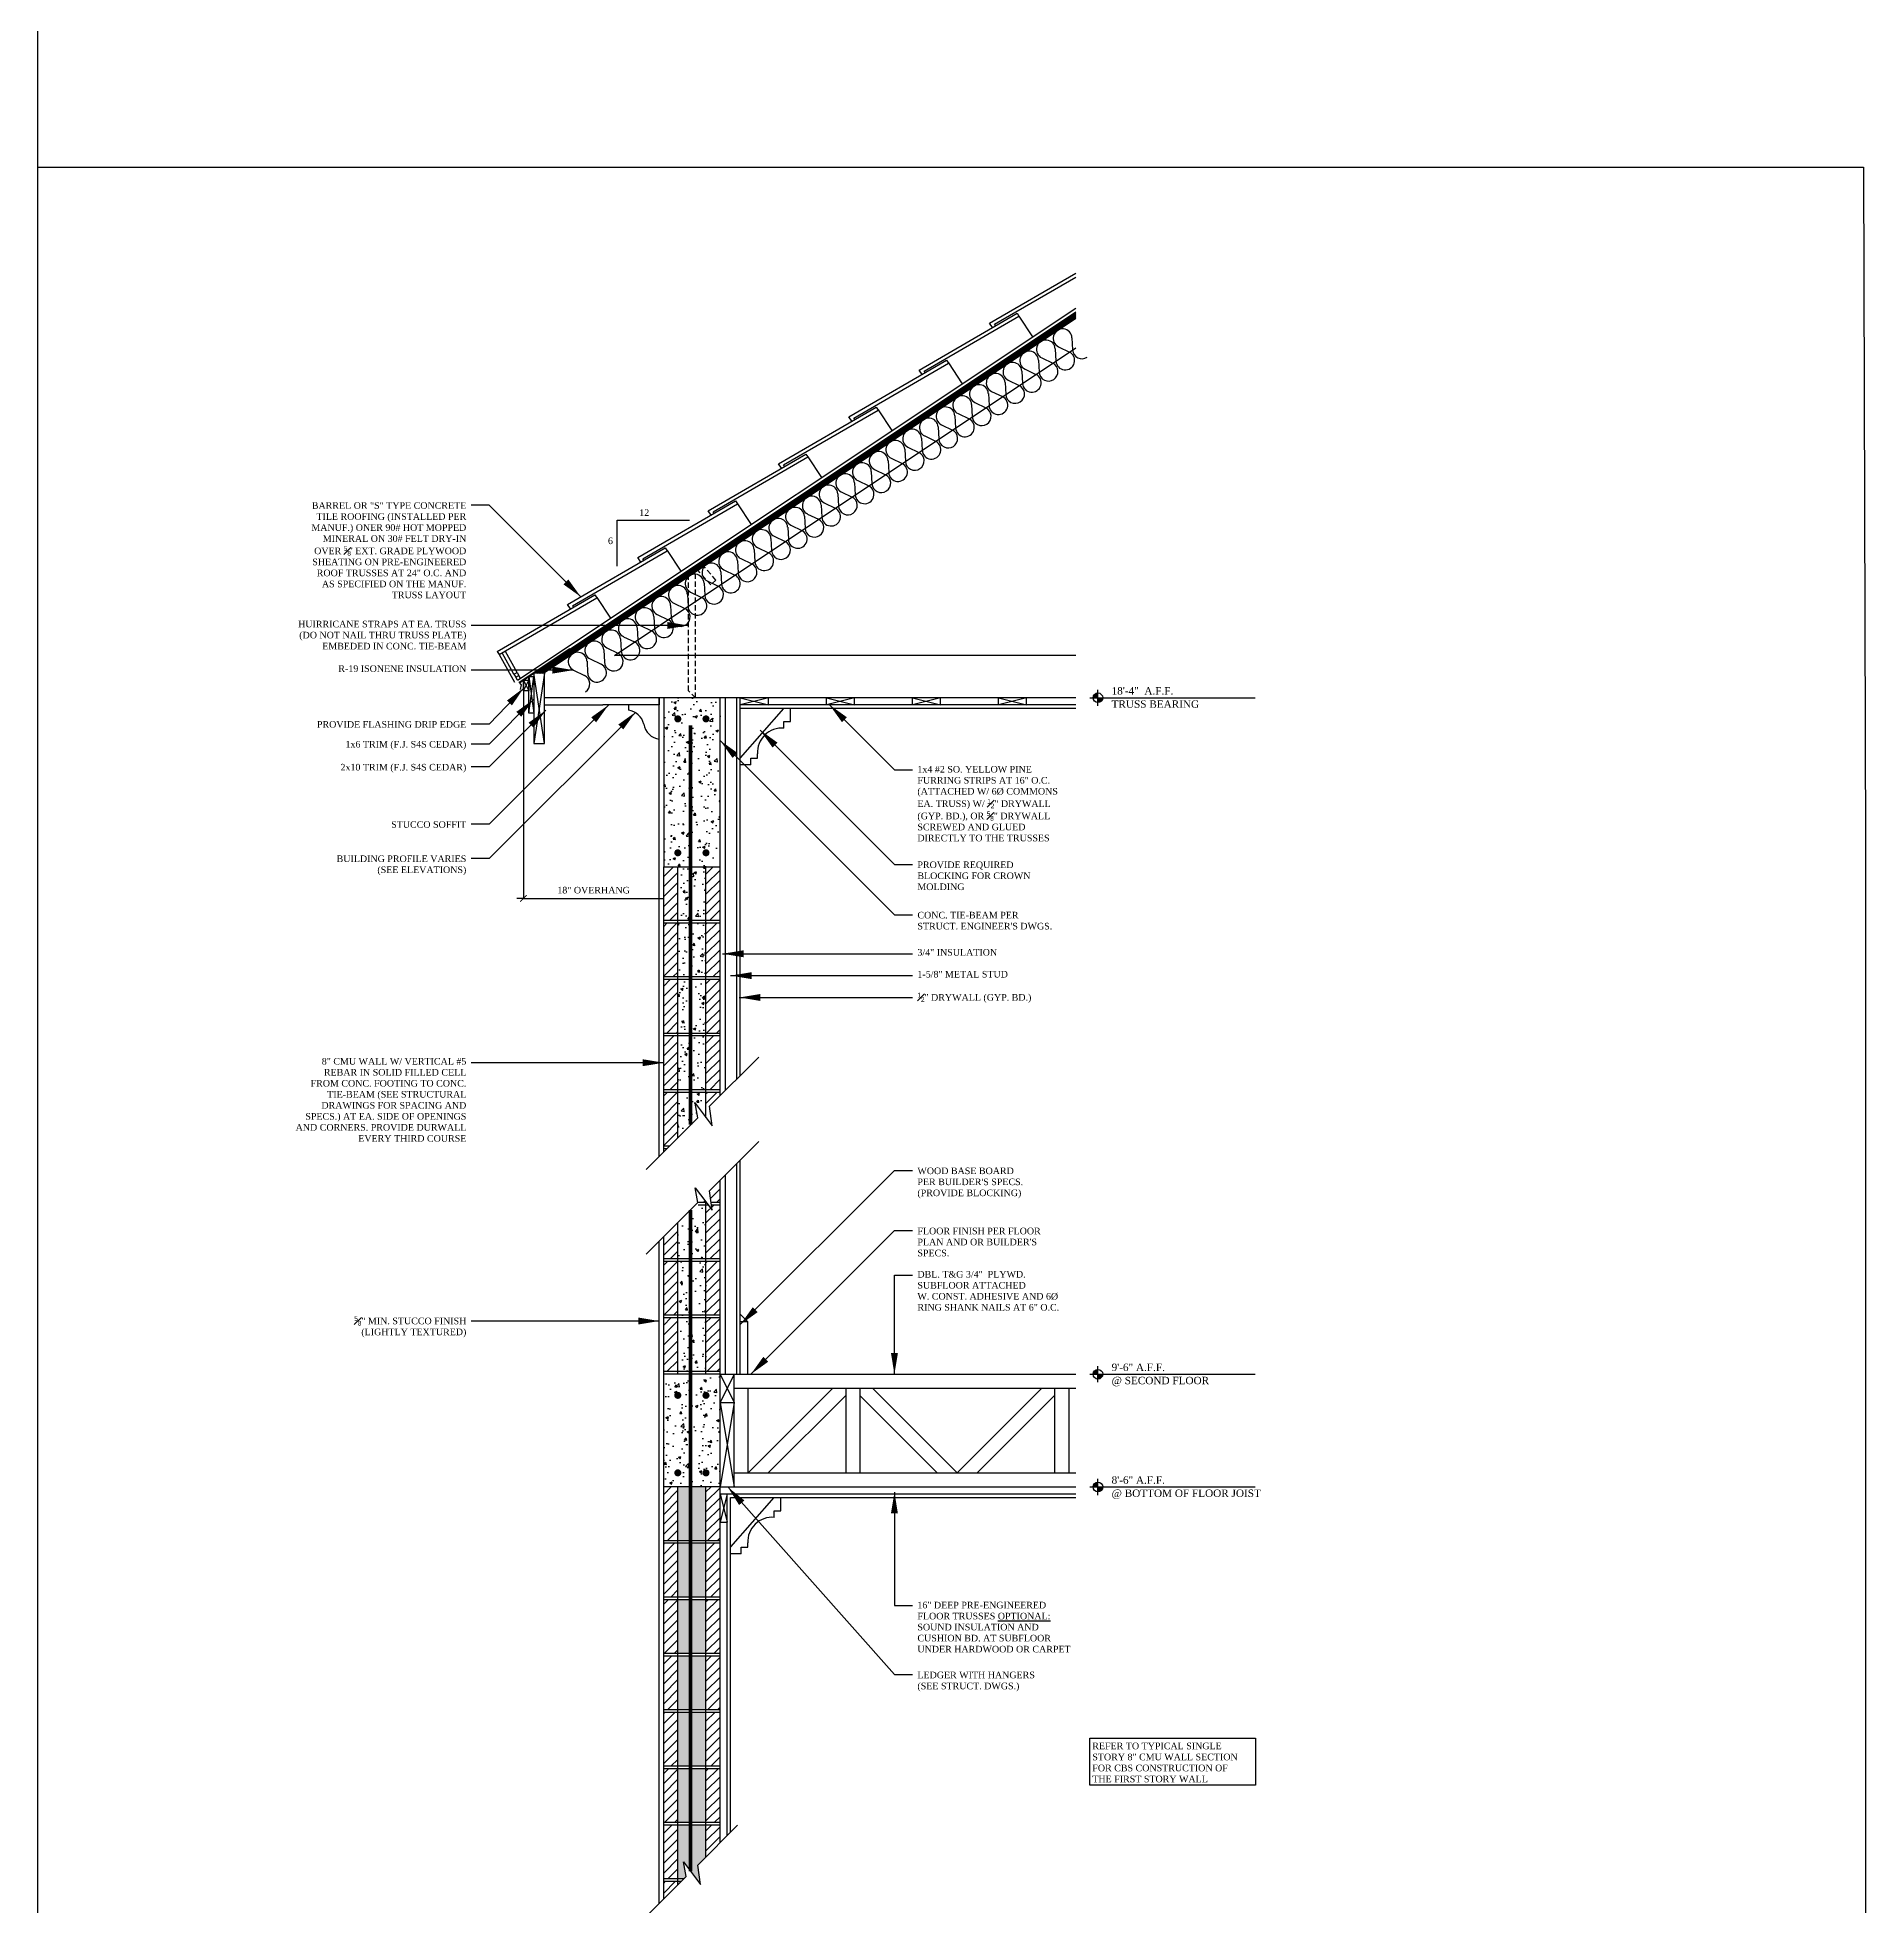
# Model space of a CAD drawing. Header units: inches. Extents: x -1842 to 12195, y -2228 to 2193.
# Drawn here: x 8305.7 to 8565.2, y 462.6 to 727.9 of the extents above; entities that cross this region are included whole.
import ezdxf

# ---------------------------------------------------------------- set-up
doc = ezdxf.new("R2010")
doc.units = ezdxf.units.IN
doc.header["$LTSCALE"] = 6
doc.header["$MEASUREMENT"] = 0
doc.linetypes.add('HIDDEN2', pattern=[0.1875, 0.125, -0.0625])
for name, color, linetype in [('1', 1, 'Continuous'), ('2', 2, 'Continuous'), ('3', 3, 'Continuous'), ('4', 4, 'Continuous'), ('5', 5, 'Continuous'), ('6', 6, 'Continuous'), ('7', 7, 'Continuous'), ('8', 8, 'Continuous'), ('DIMS', 3, 'Continuous'), ('NOTE', 7, 'Continuous'), ('Title Block', 7, 'Continuous')]:
    doc.layers.add(name, color=color, linetype=linetype)
doc.styles.add('ARCHQUIK', font='BOOKOS.TTF')
doc.styles.add('TITLE-1', font='BOOKOS.TTF', dxfattribs={"height": 5})
doc.styles.add('XFINE', font='BOOKOS.TTF')
doc.dimstyles.new('48', dxfattribs={"dimscale": 48, "dimtxt": 0.078125, "dimasz": 0.0625, "dimexe": 0.03125, "dimexo": 0.03125, "dimgap": 0.015625, "dimtad": 1, "dimdec": 4, "dimrnd": 0.25, "dimzin": 0, "dimdsep": 46, "dimlunit": 4, "dimtxsty": 'ARCHQUIK', "dimblk": 'ARCHTICK', "dimcen": 0.125, "dimclrt": 1, "dimadec": 0, "dimazin": 0, "dimtfac": 0.75, "dimtdec": 4, "dimtix": 1, "dimtmove": 2, "dimatfit": 3, "dimfxl": 1, "dimfrac": 2, "dimtolj": 1, "dimtzin": 0, "dimarcsym": 0})
pattern_1 = [(50, (-39204.1415, 2210.5682), (3.58630091, -0.31376067), [0.375, -4.125]), (355, (-39204.1415, 2210.568), (-0.69375667, 3.76096067), [0.3, -3.3]), (100.4514, (-39203.8426, 2210.542), (2.8925469, 3.4471977), [0.31870095, -3.50571056]), (46.1842, (-39204.1415, 2211.568), (5.33620524, -0.82759507), [0.5625, -6.1875]), (96.6356, (-39203.697, 2211.499), (4.6733135, 4.87058935), [0.47805144, -5.258565]), (351.1842, (-39204.1415, 2211.568), (4.6733097, 4.870593), [0.45, -4.95]), (21, (-39203.6415, 2211.3182), (2.98453526, -2.01309445), [0.375, -4.125]), (326, (-39203.6415, 2211.318), (1.21657666, 3.62575023), [0.3, -3.3]), (71.4514, (-39203.3928, 2211.1504), (4.20111314, 1.61265248), [0.31870095, -3.50571056]), (37.5, (-39204.1415, 2210.5682), (0.060799277, 1.66446927), [0, -3.26, 0, -3.35, 0, -3.3125]), (7.5, (-39204.1415, 2210.5682), (1.31534769, 1.97205856), [0, -1.91, 0, -3.185, 0, -1.2625]), (327.5, (-39205.2565, 2210.5682), (2.66911218, -0.11277436), [0, -1.25, 0, -3.9, 0, -5.175]), (317.5, (-39205.7565, 2210.5682), (2.91593085, 0.50052491), [0, -1.625, 0, -2.59, 0, -3.675])]
pattern_2 = [(45, (-39204.1415, 2210.5682), (-0.707106781, 0.707106781), [])]

# ---------------------------------------------------------------- blocks, each defined once
blk = doc.blocks.new('ELEV')
at = {"layer": 'DIMS'}
for points in [[(-5, 0), (-5, 3, 0.414214), (-8, 0)], [(-5, -3, 0.414214), (-2, 0), (-5, 0)]]:
    blk.add_hatch(color=256, dxfattribs=at).paths.add_polyline_path(points)
for p, q in [((-10, 0), (0, 0)), ((-5, -5), (-5, 5))]:
    blk.add_line(p, q, dxfattribs=at)
at = {"layer": 'NOTE'}
blk.add_circle((-5, 0), 3, dxfattribs=at)
at = {"layer": 'DIMS', "style": 'XFINE'}
for tag, p in [('FLRNOTE', (3.5, 10.2)), ('FLRELEV', (3.5, 2)), ('NGVDELEV', (3.5, -6.2)), ('NGVDNOTE', (3.5, -14.4))]:
    blk.add_attdef(tag, p, '', height=4.59, dxfattribs=at)
blk = doc.blocks.new('_ARCHTICK')
at = {"color": 0, "linetype": 'ByBlock', "const_width": 0.15}
blk.add_lwpolyline([(-0.5, -0.5), (0.5, 0.5)], dxfattribs=at)
blk = doc.blocks.new('INSULAT')
for p, q in [((0.631, 0.952), (0.369, 0.798)), ((0.631, 0.548), (0.369, 0.702)), ((0.631, 0.452), (0.369, 0.298)), ((0.631, 0.048), (0.369, 0.202))]:
    blk.add_line(p, q)
for centre, start, end in [((0.25, 1), 180, 300.4197), ((0.75, 0.75), 239.5803, 120.4203), ((0.25, 0.5), 59.5803, 300.4203), ((0.75, 0.25), 239.5797, 120.4197), ((0.25, 0), 59.5803, 180)]:
    blk.add_arc(centre, 0.234, start, end)

msp = doc.modelspace()

# ---------------------------------------------------------------- hatches: boundary and pattern name
at = {"layer": '5'}
h = msp.add_hatch(dxfattribs=at)
h.set_pattern_fill('U', color=256, angle=45, style=0, pattern_type=0)
h.set_pattern_definition(pattern_2)
h.paths.add_polyline_path([(8400.5746956, 538.5481602), (8402.5746956, 538.5481602), (8402.5746956, 546.1731602), (8400.5746956, 546.1731602)])
h.paths.add_polyline_path([(8400.5746956, 546.5481602), (8402.5746956, 546.5481602), (8402.5746956, 554.1731602), (8400.5746956, 554.1731602)])
h.paths.add_polyline_path([(8402.5746956, 562.1731602), (8400.5746956, 562.1731602), (8400.5746956, 554.5481602), (8402.5746956, 554.5481602)])
h.paths.add_polyline_path([(8402.5746956, 577.6828735), (8402.5746956, 578.1731602), (8400.5746956, 578.1731602), (8400.5746956, 575.6828735)])
h.paths.add_polyline_path([(8402.5746956, 586.1731602), (8400.5746956, 586.1731602), (8400.5746956, 578.5481602), (8402.5746956, 578.5481602)])
h.paths.add_polyline_path([(8400.5746956, 586.5481602), (8402.5746956, 586.5481602), (8402.5746956, 594.1731602), (8400.5746956, 594.1731602)])
h.paths.add_polyline_path([(8400.5746956, 594.5481602), (8402.5746956, 594.5481602), (8402.5746956, 602.1731602), (8400.5746956, 602.1731602)])
h.paths.add_polyline_path([(8400.5746956, 602.5481602), (8402.5746956, 602.5481602), (8402.5746956, 610.1731602), (8400.5746956, 610.1731602)])
h.paths.add_polyline_path([(8396.5746956, 610.1731602), (8394.5746956, 610.1731602), (8394.5746956, 602.5481602), (8396.5746956, 602.5481602)])
h.paths.add_polyline_path([(8396.5746956, 602.1731602), (8394.5746956, 602.1731602), (8394.5746956, 594.5481602), (8396.5746956, 594.5481602)])
h.paths.add_polyline_path([(8394.5746956, 586.5481602), (8396.5746956, 586.5481602), (8396.5746956, 594.1731602), (8394.5746956, 594.1731602)])
h.paths.add_polyline_path([(8396.5746956, 586.1731602), (8394.5746956, 586.1731602), (8394.5746956, 578.5481602), (8396.5746956, 578.5481602)])
h.paths.add_polyline_path([(8394.5746956, 570.5481602), (8395.4399822, 570.5481602), (8396.5746956, 571.6828735), (8396.5746956, 578.1731602), (8394.5746956, 578.1731602)])
h.paths.add_polyline_path([(8395.0649822, 570.1731602), (8394.5746956, 570.1731602), (8394.5746956, 569.6828735)])
h.paths.add_polyline_path([(8394.5746956, 554.5481602), (8396.5746956, 554.5481602), (8396.5746956, 559.6828735), (8394.5746956, 557.6828735)])
h.paths.add_polyline_path([(8394.5746956, 546.5481602), (8396.5746956, 546.5481602), (8396.5746956, 554.1731602), (8394.5746956, 554.1731602)])
h.paths.add_polyline_path([(8396.5746956, 546.1731602), (8394.5746956, 546.1731602), (8394.5746956, 538.5481602), (8396.5746956, 538.5481602)])
h.paths.add_polyline_path([(8401.0845741, 564.192752), (8401.3034071, 562.5481602), (8402.5746956, 562.5481602), (8402.5746956, 565.6828735)])
h.paths.add_polyline_path([(8400.6135115, 562.5481602), (8400.5746956, 562.599553), (8400.5746956, 562.5481602)])
h = msp.add_hatch(dxfattribs=at)
h.set_pattern_fill('U', color=256, angle=45, style=0, pattern_type=0)
h.set_pattern_definition(pattern_2)
h.paths.add_polyline_path([(8400.5746956, 414.5481602), (8402.5746956, 414.5481602), (8402.5746956, 422.1731602), (8400.5746956, 422.1731602)])
h.paths.add_polyline_path([(8400.5746956, 422.5481602), (8402.5746956, 422.5481602), (8402.5746956, 430.1731602), (8400.5746956, 430.1731602)])
h.paths.add_polyline_path([(8400.5746956, 430.5481602), (8402.5746956, 430.5481602), (8402.5746956, 438.1731602), (8400.5746956, 438.1731602)])
h.paths.add_polyline_path([(8400.5746956, 438.5481602), (8402.5746956, 438.5481602), (8402.5746956, 446.1731602), (8400.5746956, 446.1731602)])
h.paths.add_polyline_path([(8400.5746956, 446.5481602), (8402.5746956, 446.5481602), (8402.5746956, 454.1731602), (8400.5746956, 454.1731602)])
h.paths.add_polyline_path([(8402.5746956, 459.6784704), (8400.5746956, 457.6784704), (8400.5746956, 454.5481602), (8402.5746956, 454.5481602)])
h.paths.add_polyline_path([(8400.5746956, 469.6784704), (8402.5746956, 471.6784704), (8402.5746956, 474.1731602), (8400.5746956, 474.1731602)])
h.paths.add_polyline_path([(8400.5746956, 474.5481602), (8402.5746956, 474.5481602), (8402.5746956, 482.1731602), (8400.5746956, 482.1731602)])
h.paths.add_polyline_path([(8400.5746956, 482.5481602), (8402.5746956, 482.5481602), (8402.5746956, 490.1731602), (8400.5746956, 490.1731602)])
h.paths.add_polyline_path([(8400.5746956, 490.5481602), (8402.5746956, 490.5481602), (8402.5746956, 498.1731602), (8400.5746956, 498.1731602)])
h.paths.add_polyline_path([(8402.5746956, 506.1731602), (8400.5746956, 506.1731602), (8400.5746956, 498.5481602), (8402.5746956, 498.5481602)])
h.paths.add_polyline_path([(8400.5746956, 506.5481602), (8402.5746956, 506.5481602), (8402.5746956, 514.1731602), (8400.5746956, 514.1731602)])
h.paths.add_polyline_path([(8400.5746956, 514.5481602), (8402.5746956, 514.5481602), (8402.5746956, 522.1731602), (8400.5746956, 522.1731602)])
h.paths.add_polyline_path([(8394.5746956, 514.5481602), (8396.5746956, 514.5481602), (8396.5746956, 522.1731602), (8394.5746956, 522.1731602)])
h.paths.add_polyline_path([(8394.5746956, 506.5481602), (8396.5746956, 506.5481602), (8396.5746956, 514.1731602), (8394.5746956, 514.1731602)])
h.paths.add_polyline_path([(8396.5746956, 506.1731602), (8394.5746956, 506.1731602), (8394.5746956, 498.5481602), (8396.5746956, 498.5481602)])
h.paths.add_polyline_path([(8394.5746956, 490.5481602), (8396.5746956, 490.5481602), (8396.5746956, 498.1731602), (8394.5746956, 498.1731602)])
h.paths.add_polyline_path([(8396.5746956, 490.1731602), (8394.5746956, 490.1731602), (8394.5746956, 482.5481602), (8396.5746956, 482.5481602)])
h.paths.add_polyline_path([(8394.5746956, 474.5481602), (8396.5746956, 474.5481602), (8396.5746956, 482.1731602), (8394.5746956, 482.1731602)])
h.paths.add_polyline_path([(8394.5746956, 466.5481602), (8396.5746956, 466.5481602), (8396.5746956, 474.1731602), (8394.5746956, 474.1731602)])
h.paths.add_polyline_path([(8394.5746956, 466.1731602), (8394.5746956, 463.6784704), (8396.5746956, 465.6784704), (8396.5746956, 466.1731602)])
h.paths.add_polyline_path([(8396.5746956, 453.6784704), (8394.5746956, 451.6784704), (8394.5746956, 446.5481602), (8396.5746956, 446.5481602)])
h.paths.add_polyline_path([(8394.5746956, 438.5481602), (8396.5746956, 438.5481602), (8396.5746956, 446.1731602), (8394.5746956, 446.1731602)])
h.paths.add_polyline_path([(8396.5746956, 438.1731602), (8394.5746956, 438.1731602), (8394.5746956, 430.5481602), (8396.5746956, 430.5481602)])
h.paths.add_polyline_path([(8394.5746956, 422.5481602), (8396.5746956, 422.5481602), (8396.5746956, 430.1731602), (8394.5746956, 430.1731602)])
h.paths.add_polyline_path([(8396.5746956, 422.1731602), (8394.5746956, 422.1731602), (8394.5746956, 414.5481602), (8396.5746956, 414.5481602)])
at = {"layer": '8'}
h = msp.add_hatch(dxfattribs=at)
h.set_pattern_fill('AR-CONC', color=256, scale=0.5, style=0)
h.set_pattern_definition(pattern_1)
h.paths.add_polyline_path([(8402.5746956, 634.1731602), (8394.5746956, 634.1731602), (8394.5746956, 610.1731602), (8402.5746956, 610.1731602)])
h.paths.add_polyline_path([(8400.8246956, 612.1731602, 1), (8400.3246956, 612.1731602, 1)], flags=16)
h = msp.add_hatch(dxfattribs=at)
h.set_pattern_fill('AR-CONC', color=256, scale=0.5, style=0)
h.set_pattern_definition(pattern_1)
h.paths.add_polyline_path([(8400.5746956, 610.1731602), (8398.3859662, 610.1731602), (8398.3859662, 602.5481602), (8400.5746956, 602.5481602)])
h.paths.add_polyline_path([(8398.3859662, 594.5481602), (8400.5746956, 594.5481602), (8400.5746956, 602.1731602), (8398.3859662, 602.1731602)])
h.paths.add_polyline_path([(8398.3859662, 586.5481602), (8400.5746956, 586.5481602), (8400.5746956, 594.1731602), (8398.3859662, 594.1731602)])
h.paths.add_polyline_path([(8398.3859662, 578.5481602), (8400.5746956, 578.5481602), (8400.5746956, 586.1731602), (8398.3859662, 586.1731602)])
h.paths.add_polyline_path([(8400.5746956, 562.5481602), (8400.5746956, 563.6828735), (8399.4399822, 562.5481602)])
h.paths.add_polyline_path([(8400.5746956, 562.1731602), (8399.4537877, 562.1731602), (8399.7744963, 559.7629451), (8398.3859662, 561.6013765), (8398.3859662, 554.5481602), (8400.5746956, 554.5481602)])
h.paths.add_polyline_path([(8400.5746956, 554.1731602), (8398.3859662, 554.1731602), (8398.3859662, 546.5481602), (8400.5746956, 546.5481602)])
h.paths.add_polyline_path([(8400.5746956, 546.1731602), (8398.3859662, 546.1731602), (8398.3859662, 538.5481602), (8400.5746956, 538.5481602)])
h.paths.add_polyline_path([(8396.5746956, 538.5481602), (8398.3859662, 538.5481602), (8398.3859662, 546.1731602), (8396.5746956, 546.1731602)])
h.paths.add_polyline_path([(8396.5746956, 546.5481602), (8398.3859662, 546.5481602), (8398.3859662, 554.1731602), (8396.5746956, 554.1731602)])
h.paths.add_polyline_path([(8396.5746956, 571.6828735), (8397.7555923, 572.8637702), (8397.3660887, 574.9517072), (8398.3859662, 573.6013765), (8398.3859662, 578.1731602), (8396.5746956, 578.1731602)])
h.paths.add_polyline_path([(8396.5746956, 578.5481602), (8398.3859662, 578.5481602), (8398.3859662, 586.1731602), (8396.5746956, 586.1731602)])
h.paths.add_polyline_path([(8396.5746956, 586.5481602), (8398.3859662, 586.5481602), (8398.3859662, 594.1731602), (8396.5746956, 594.1731602)])
h.paths.add_polyline_path([(8398.3859662, 602.1731602), (8396.5746956, 602.1731602), (8396.5746956, 594.5481602), (8398.3859662, 594.5481602)])
h.paths.add_polyline_path([(8396.5746956, 602.5481602), (8398.3859662, 602.5481602), (8398.3859662, 610.1731602), (8396.5746956, 610.1731602)])
h.paths.add_polyline_path([(8398.3859662, 561.4941441), (8396.5746956, 559.6828735), (8396.5746956, 554.5481602), (8398.3859662, 554.5481602)])
h.paths.add_polyline_path([(8399.4320384, 574.5402163), (8399.0425348, 576.6281532), (8400.1085533, 575.2167312), (8400.5746956, 575.6828735), (8400.5746956, 578.1731602), (8398.3859662, 578.1731602), (8398.3859662, 573.6013765), (8398.4321072, 573.5402851)])
h = msp.add_hatch(dxfattribs=at)
h.set_pattern_fill('AR-CONC', color=256, scale=0.5, style=0)
h.set_pattern_definition(pattern_1)
h.paths.add_polyline_path([(8402.5746956, 538.1731602), (8398.3859662, 538.1731602), (8398.3859662, 522.1731602), (8402.5746956, 522.1731602)])
h.paths.add_polyline_path([(8400.3246956, 535.1731602, -1), (8400.8246956, 535.1731602, -1)], flags=16)
h.paths.add_polyline_path([(8400.8246956, 524.1731602, 1), (8400.3246956, 524.1731602, 1)], flags=16)
h.paths.add_polyline_path([(8398.3859662, 538.1731602), (8394.5746956, 538.1731602), (8394.5746956, 522.1731602), (8398.3859662, 522.1731602)])
h.paths.add_polyline_path([(8396.8246956, 524.1731602, -1), (8396.3246956, 524.1731602, -1)], flags=16)
h = msp.add_hatch(dxfattribs=at)
h.set_pattern_fill('AR-CONC', color=256, scale=0.5, style=0)
h.set_pattern_definition(pattern_1)
h.paths.add_polyline_path([(8400.5746956, 522.1731602), (8398.3859662, 522.1731602), (8398.3859662, 514.5481602), (8400.5746956, 514.5481602)])
h.paths.add_polyline_path([(8400.5746956, 514.1731602), (8398.3859662, 514.1731602), (8398.3859662, 506.5481602), (8400.5746956, 506.5481602)])
h.paths.add_polyline_path([(8400.5746956, 506.1731602), (8398.3859662, 506.1731602), (8398.3859662, 498.5481602), (8400.5746956, 498.5481602)])
h.paths.add_polyline_path([(8400.5746956, 498.1731602), (8398.3859662, 498.1731602), (8398.3859662, 490.5481602), (8400.5746956, 490.5481602)])
h.paths.add_polyline_path([(8400.5746956, 490.1731602), (8398.3859662, 490.1731602), (8398.3859662, 482.5481602), (8400.5746956, 482.5481602)])
h.paths.add_polyline_path([(8400.5746956, 482.1731602), (8398.3859662, 482.1731602), (8398.3859662, 474.5481602), (8400.5746956, 474.5481602)])
h.paths.add_polyline_path([(8400.5746956, 474.1731602), (8398.3859662, 474.1731602), (8398.3859662, 467.6072063), (8399.7788994, 465.7629451), (8399.4125311, 468.5163059), (8400.5746956, 469.6784704)])
h.paths.add_polyline_path([(8400.5746956, 457.6784704), (8399.4125311, 456.5163059), (8399.6744169, 454.5481602), (8400.5746956, 454.5481602)])
h.paths.add_polyline_path([(8400.5746956, 454.1731602), (8399.7243152, 454.1731602), (8399.7788994, 453.7629451), (8399.4690722, 454.1731602), (8398.3859662, 454.1731602), (8398.3859662, 446.5481602), (8400.5746956, 446.5481602)])
h.paths.add_polyline_path([(8400.5746956, 446.1731602), (8398.3859662, 446.1731602), (8398.3859662, 438.5481602), (8400.5746956, 438.5481602)])
h.paths.add_polyline_path([(8400.5746956, 438.1731602), (8398.3859662, 438.1731602), (8398.3859662, 430.5481602), (8400.5746956, 430.5481602)])
h.paths.add_polyline_path([(8400.5746956, 430.1731602), (8398.3859662, 430.1731602), (8398.3859662, 422.5481602), (8400.5746956, 422.5481602)])
h.paths.add_polyline_path([(8400.5746956, 422.1731602), (8398.3859662, 422.1731602), (8398.3859662, 414.5481602), (8400.5746956, 414.5481602)])
h.paths.add_polyline_path([(8398.3859662, 422.1731602), (8396.5746956, 422.1731602), (8396.5746956, 414.5481602), (8398.3859662, 414.5481602)])
h.paths.add_polyline_path([(8398.3859662, 430.1731602), (8396.5746956, 430.1731602), (8396.5746956, 422.5481602), (8398.3859662, 422.5481602)])
h.paths.add_polyline_path([(8398.3859662, 438.1731602), (8396.5746956, 438.1731602), (8396.5746956, 430.5481602), (8398.3859662, 430.5481602)])
h.paths.add_polyline_path([(8398.3859662, 446.1731602), (8396.5746956, 446.1731602), (8396.5746956, 438.5481602), (8398.3859662, 438.5481602)])
h.paths.add_polyline_path([(8398.3859662, 454.1731602), (8397.0693853, 454.1731602), (8396.5746956, 453.6784704), (8396.5746956, 446.5481602), (8398.3859662, 446.5481602)])
h.paths.add_polyline_path([(8398.3859662, 455.6072063), (8397.3704918, 456.9517072), (8397.7599954, 454.8637702), (8397.4443853, 454.5481602), (8398.3859662, 454.5481602)])
h.paths.add_polyline_path([(8397.0693853, 466.1731602), (8396.5746956, 466.1731602), (8396.5746956, 465.6784704)])
h.paths.add_polyline_path([(8397.3704918, 468.9517072), (8398.3859662, 467.6072063), (8398.3859662, 474.1731602), (8396.5746956, 474.1731602), (8396.5746956, 466.5481602), (8397.4443853, 466.5481602), (8397.7599954, 466.8637702)])
h.paths.add_polyline_path([(8398.3859662, 482.1731602), (8396.5746956, 482.1731602), (8396.5746956, 474.5481602), (8398.3859662, 474.5481602)])
h.paths.add_polyline_path([(8398.3859662, 490.1731602), (8396.5746956, 490.1731602), (8396.5746956, 482.5481602), (8398.3859662, 482.5481602)])
h.paths.add_polyline_path([(8398.3859662, 498.1731602), (8396.5746956, 498.1731602), (8396.5746956, 490.5481602), (8398.3859662, 490.5481602)])
h.paths.add_polyline_path([(8398.3859662, 506.1731602), (8396.5746956, 506.1731602), (8396.5746956, 498.5481602), (8398.3859662, 498.5481602)])
h.paths.add_polyline_path([(8398.3859662, 514.1731602), (8396.5746956, 514.1731602), (8396.5746956, 506.5481602), (8398.3859662, 506.5481602)])
h.paths.add_polyline_path([(8398.3859662, 522.1731602), (8396.5746956, 522.1731602), (8396.5746956, 514.5481602), (8398.3859662, 514.5481602)])

# ---------------------------------------------------------------- linework, layer by layer
for p, q in [((8305.6614922, 709.4731216), (8564.9115056, 709.4731216)), ((8564.9115056, 709.4731216), (8565.1910655, 613.121933)), ((8565.1910655, 613.121933), (8565.1910655, 368.173134))]:
    msp.add_line(p, q)
at = {"layer": '1'}
for p, q in [((8393.9496956, 569.0578735), (8393.9496956, 634.1731602)), ((8393.9496956, 634.1731602), (8393.9496956, 633.1731602)), ((8403.3246956, 578.4328735), (8403.3246956, 634.1731602)), ((8404.9496956, 580.0578735), (8404.9496956, 634.1731602)), ((8455.0599769, 634.1731602), (8478.5388007, 634.1731602)), ((8453.0599769, 632.6731602), (8405.4496956, 632.6731602)), ((8404.9496956, 538.1731602), (8404.9496956, 568.0578735)), ((8403.3246956, 538.1731602), (8403.3246956, 566.4328735)), ((8393.9496956, 463.0534704), (8393.9496956, 557.0578735)), ((8405.4496956, 545.6731602), (8406.4496956, 545.6731602)), ((8455.0599769, 538.1731602), (8478.5388007, 538.1731602)), ((8404.0746956, 473.1784704), (8404.0746956, 520.6731602)), ((8404.0746956, 520.6731602), (8453.0599769, 520.6731602)), ((8455.0599769, 522.1731602), (8478.5388007, 522.1731602))]:
    msp.add_line(p, q, dxfattribs=at)
at = {"layer": '2'}
for p, q in [((8387.5746956, 640.1731602), (8453.0599769, 683.8300144)), ((8453.0599769, 640.1731602), (8387.5746956, 640.1731602)), ((8405.4496956, 580.5578735), (8405.4496956, 634.1731602)), ((8409.4496956, 633.1731602), (8409.4496956, 634.1731602)), ((8417.6625806, 633.1731602), (8417.6625806, 634.1731602)), ((8421.6625806, 633.1731602), (8421.6625806, 634.1731602)), ((8429.8754655, 633.1731602), (8429.8754655, 634.1731602)), ((8433.8754655, 633.1731602), (8433.8754655, 634.1731602)), ((8442.0883505, 633.1731602), (8442.0883505, 634.1731602)), ((8446.0883505, 633.1731602), (8446.0883505, 634.1731602)), ((8377.6580046, 633.1731602), (8383.1325032, 633.1731602)), ((8383.1325032, 633.1731602), (8385.9496956, 633.1731602)), ((8393.9496956, 633.1731602), (8385.9496956, 633.1731602)), ((8389.5751349, 633.1731602), (8389.5751349, 632.3965384)), ((8453.0599769, 633.1731602), (8405.4496956, 633.1731602)), ((8411.5782586, 632.6731602), (8405.4496956, 625.6731601)), ((8412.5782586, 630.7940322), (8412.5782586, 632.6731602)), ((8411.6386946, 629.8544682), (8411.6386946, 630.7940322)), ((8411.6386946, 630.7940322), (8412.5782586, 630.7940322)), ((8407.8804386, 625.6127241), (8407.8804386, 626.2202134)), ((8406.9408747, 624.6731601), (8405.4496956, 624.6731601)), ((8406.9408747, 624.6731601), (8406.9408747, 625.6127241)), ((8406.9408747, 625.6127241), (8407.8804386, 625.6127241)), ((8396.5746956, 571.6828735), (8396.5746956, 610.1731602)), ((8400.5746956, 574.599553), (8400.5746956, 610.1731602)), ((8405.4496956, 538.1731602), (8405.4496956, 568.5578735)), ((8400.5746956, 538.1731602), (8400.5746956, 562.599553)), ((8396.5746956, 538.1731602), (8396.5746956, 559.6828735)), ((8404.5746956, 522.1731602), (8404.5746956, 538.1731602)), ((8404.5746956, 536.1731602), (8453.0599769, 536.1731602)), ((8406.5746956, 524.1731602), (8418.5746956, 536.1731602)), ((8406.5746956, 524.1731602), (8406.5746956, 536.1731602)), ((8420.4031227, 536.1731602), (8420.4031227, 524.1731602)), ((8422.4031227, 536.1731602), (8422.4031227, 524.1731602)), ((8436.2315498, 524.1731602), (8424.2315498, 536.1731602)), ((8436.2315498, 524.1731602), (8448.2315498, 536.1731602)), ((8450.0599769, 536.1731602), (8450.0599769, 524.1731602)), ((8452.0599769, 536.1731602), (8452.0599769, 524.1731602)), ((8402.5746956, 534.1731602), (8404.5746956, 534.1731602)), ((8409.4031227, 524.1731602), (8420.4031227, 535.1731602)), ((8433.4031227, 524.1731602), (8422.4031227, 535.1731602)), ((8439.0599769, 524.1731602), (8450.0599769, 535.1731602)), ((8404.5746956, 524.1731602), (8453.0599769, 524.1731602)), ((8396.5746956, 465.6784704), (8396.5746956, 522.1731602)), ((8400.5746956, 469.6784704), (8400.5746956, 522.1731602)), ((8402.5746956, 521.1731602), (8453.0599769, 521.1731602)), ((8403.5746956, 472.6784704), (8403.5746956, 521.1731602)), ((8410.2032586, 520.6731602), (8404.0746956, 513.6731601)), ((8411.2032586, 518.7940322), (8411.2032586, 520.6731602)), ((8410.2636946, 517.8544682), (8410.2636946, 518.7940322)), ((8410.2636946, 518.7940322), (8411.2032586, 518.7940322)), ((8402.5746956, 517.1731602), (8403.5746956, 517.1731602)), ((8405.5658747, 512.6731601), (8404.0746956, 512.6731601)), ((8405.5658747, 512.6731601), (8405.5658747, 513.6127241)), ((8405.5658747, 513.6127241), (8406.5054386, 513.6127241)), ((8406.5054386, 513.6127241), (8406.5054386, 514.2202134))]:
    msp.add_line(p, q, dxfattribs=at)
at = {"layer": '2', "color": 5}
msp.add_lwpolyline([(8387.9880618, 652.8426121), (8387.9880618, 659.3602853), (8398.2320393, 659.3602853)], dxfattribs=at)
at = {"layer": '2'}
for centre, radius, start, end in [((8389.2452421, 629.8488852), 2.5689231, 13.438636004, 82.621888006), ((8394.3055378, 630.84782), 2.5930472, 188.91645865, 262.112447367), ((8411.3412604, 626.4016795), 3.465576, 85.076513971, 183.001520959), ((8409.9662604, 514.4016795), 3.465576, 85.076513971, 183.001520959)]:
    msp.add_arc(centre, radius, start, end, dxfattribs=at)
at = {"layer": '3'}
for p, q in [((8371.227508, 640.3361533), (8385.0950129, 648.3793062)), ((8384.8171217, 648.7961431), (8385.0950129, 648.3793062)), ((8402.568091, 602.5481602), (8394.568091, 602.5481602)), ((8402.5702925, 602.1731602), (8394.5702925, 602.1731602)), ((8402.5658894, 594.5481602), (8394.5658894, 594.5481602)), ((8402.5658894, 594.1731602), (8394.5658894, 594.1731602)), ((8402.5658894, 586.5481602), (8394.5658894, 586.5481602)), ((8402.568091, 586.1731602), (8394.568091, 586.1731602)), ((8402.568091, 578.5481602), (8394.568091, 578.5481602)), ((8402.568091, 578.1731602), (8394.568091, 578.1731602)), ((8395.4399822, 570.5481602), (8394.568091, 570.5481602)), ((8395.0649822, 570.1731602), (8394.5702925, 570.1731602)), ((8400.6135115, 562.5481602), (8399.4399822, 562.5481602)), ((8402.572494, 562.5481602), (8401.3034071, 562.5481602)), ((8400.8967414, 562.1731602), (8399.4537877, 562.1731602)), ((8402.5746956, 562.1731602), (8401.3533054, 562.1731602)), ((8402.5746956, 554.5481602), (8394.5746956, 554.5481602)), ((8402.5746956, 554.1731602), (8394.5746956, 554.1731602)), ((8402.5746956, 546.5481602), (8394.5746956, 546.5481602)), ((8402.5768971, 546.1731602), (8394.5768971, 546.1731602)), ((8402.5768971, 538.5481602), (8394.5768971, 538.5481602)), ((8402.5746956, 514.5481602), (8394.5746956, 514.5481602)), ((8402.5768971, 514.1731602), (8394.5768971, 514.1731602)), ((8402.5592848, 506.5481602), (8394.5592848, 506.5481602)), ((8402.5592848, 506.1731602), (8394.5592848, 506.1731602)), ((8402.5592848, 498.5481602), (8394.5592848, 498.5481602)), ((8402.5614863, 498.1731602), (8394.5614863, 498.1731602)), ((8402.5614863, 490.5481602), (8394.5614863, 490.5481602)), ((8402.5614863, 490.1731602), (8394.5614863, 490.1731602)), ((8402.5614863, 482.5481602), (8394.5614863, 482.5481602)), ((8402.5636879, 482.1731602), (8394.5636879, 482.1731602)), ((8402.5636879, 474.5481602), (8394.5636879, 474.5481602)), ((8402.5636879, 474.1731602), (8394.5636879, 474.1731602)), ((8397.4443853, 466.5481602), (8394.5636879, 466.5481602)), ((8397.0693853, 466.1731602), (8394.5658894, 466.1731602))]:
    msp.add_line(p, q, dxfattribs=at)
for points in [[(8441.6738918, 687.0011191), (8441.5530923, 687.1823183), (8453.0599769, 693.8563114)], [(8431.6892883, 680.3447167), (8431.5684888, 680.525916), (8445.0026341, 688.3177203)], [(8421.7046847, 673.6883144), (8421.5838852, 673.8695136), (8435.0180306, 681.6613179)], [(8411.7200812, 667.031912), (8411.5992817, 667.2131113), (8425.0334271, 675.0049156)], [(8401.7354777, 660.3755097), (8401.6146782, 660.5567089), (8415.0488235, 668.3485132)], [(8391.7508741, 653.7191073), (8391.6300746, 653.9003065), (8405.06422, 661.6921109)], [(8381.7662706, 647.0627049), (8381.6454711, 647.2439042), (8395.0796165, 655.0357085)]]:
    msp.add_lwpolyline(points, dxfattribs=at)
for points in [[(8376.1580046, 632.0056773), (8375.4080046, 632.0056773), (8375.4080046, 637.1698971), (8376.1580046, 637.1698971)], [(8377.6580046, 637.6698971), (8376.1580046, 637.6698971), (8376.1580046, 627.668083), (8377.6580046, 627.668083)], [(8375.4080046, 635.1698971), (8374.6580046, 635.1698971), (8374.6580046, 636.6698971), (8375.4080046, 636.6698971)]]:
    msp.add_lwpolyline(points, close=True, dxfattribs=at)
at = {"layer": '4'}
for p, q in [((8373.3163402, 637.536476), (8371.6455484, 640.531759)), ((8373.7530007, 637.7800486), (8372.0974322, 640.7480403)), ((8373.3163402, 637.536476), (8373.7530007, 637.7800486)), ((8373.5669669, 637.0871692), (8374.0036274, 637.3307418)), ((8373.8103316, 636.6508813), (8373.5669669, 637.0871692)), ((8374.2276645, 636.9291032), (8374.0036274, 637.3307418)), ((8453.0599769, 634.1731602), (8377.6580046, 634.1731602)), ((8394.5746956, 634.1731602), (8394.5746956, 610.1731602)), ((8402.5746956, 610.1731602), (8402.5746956, 634.1731602)), ((8394.5746956, 569.6828735), (8394.5746956, 610.1731602)), ((8394.5746956, 610.1731602), (8402.5746956, 610.1731602)), ((8402.5746956, 577.6828735), (8402.5746956, 610.1731602)), ((8402.5746956, 538.1731602), (8402.5746956, 565.6828735)), ((8394.5746956, 538.1731602), (8394.5746956, 557.6828735)), ((8406.4496956, 545.6731602), (8405.4496956, 546.6731602)), ((8406.4496956, 545.6731602), (8406.4496956, 538.1731602)), ((8394.5746956, 463.6784704), (8394.5746956, 538.1731602)), ((8402.5746956, 538.1731602), (8394.5746956, 538.1731602)), ((8402.5746956, 471.6784704), (8402.5746956, 538.1731602)), ((8402.5746956, 538.1731602), (8453.0599769, 538.1731602)), ((8402.5746956, 522.1731602), (8394.5746956, 522.1731602)), ((8402.5746956, 522.1731602), (8453.0599769, 522.1731602))]:
    msp.add_line(p, q, dxfattribs=at)
at = {"layer": '4', "const_width": 0.5}
for points in [[(8396.3246956, 631.1731602, -1), (8396.8246956, 631.1731602, -1)], [(8400.3246956, 631.1731602, -1), (8400.8246956, 631.1731602, -1)], [(8396.3246956, 612.1731602, 1), (8396.8246956, 612.1731602, 1)], [(8400.3246956, 612.1731602, 1), (8400.8246956, 612.1731602, 1)], [(8396.3246956, 535.1731602, -1), (8396.8246956, 535.1731602, -1)], [(8400.3246956, 535.1731602, -1), (8400.8246956, 535.1731602, -1)], [(8396.3246956, 524.1731602, 1), (8396.8246956, 524.1731602, 1)], [(8400.3246956, 524.1731602, 1), (8400.8246956, 524.1731602, 1)]]:
    msp.add_lwpolyline(points, format="xyb", close=True, dxfattribs=at)
for points in [[(8398.3859662, 573.6013765), (8398.3859662, 630.2589024)], [(8398.3859662, 467.6072063), (8398.3859662, 561.4941441)]]:
    msp.add_lwpolyline(points, dxfattribs=at)
at = {"layer": '5'}
for p, q in [((8373.8103316, 636.6508813), (8453.0599769, 689.4839782)), ((8371.1936646, 640.3154777), (8373.3853425, 636.3863851)), ((8373.3163402, 637.536476), (8373.5669669, 637.0871692)), ((8373.7530007, 637.7800486), (8374.0036274, 637.3307418)), ((8375.4080046, 637.1698971), (8376.1580046, 632.0056773)), ((8375.4080046, 632.0056773), (8376.1580046, 637.1698971)), ((8377.6580046, 627.668083), (8376.1580046, 637.6698971)), ((8377.6580046, 637.6698971), (8376.1580046, 627.668083)), ((8374.6580046, 636.6698971), (8375.4080046, 635.1698971)), ((8374.6580046, 635.1698971), (8375.4080046, 636.6698971)), ((8374.6580046, 636.4509934), (8374.6580046, 605.643907)), ((8405.4496956, 634.1731602), (8409.4496956, 633.1731602)), ((8409.4496956, 634.1731602), (8405.4496956, 633.1731602)), ((8421.6625806, 634.1731602), (8417.6625806, 633.1731602)), ((8417.6625806, 634.1731602), (8421.6625806, 633.1731602)), ((8429.8754655, 634.1731602), (8433.8754655, 633.1731602)), ((8433.8754655, 634.1731602), (8429.8754655, 633.1731602)), ((8442.0883505, 634.1731602), (8446.0883505, 633.1731602)), ((8446.0883505, 634.1731602), (8442.0883505, 633.1731602)), ((8374.6580046, 605.706407), (8373.7205046, 605.706407)), ((8374.6580046, 605.706407), (8394.5746956, 605.706407)), ((8404.5746956, 538.1731602), (8402.5746956, 534.1731602)), ((8402.5746956, 538.1731602), (8404.5746956, 534.1731602)), ((8404.5746956, 534.1731602), (8402.5746956, 522.1731602)), ((8402.5746956, 534.1731602), (8404.5746956, 522.1731602)), ((8403.5746956, 521.1731602), (8402.5746956, 517.1731602)), ((8402.5746956, 521.1731602), (8403.5746956, 517.1731602))]:
    msp.add_line(p, q, dxfattribs=at)
for points in [[(8392.0976373, 567.2058152), (8399.4320384, 574.5402163), (8399.0425348, 576.6281532), (8401.4509423, 573.4393911), (8401.0845741, 576.192752), (8408.0746956, 583.1828735)], [(8392.0976373, 555.2058152), (8399.4320384, 562.5402163), (8399.0425348, 564.6281532), (8401.4509423, 561.4393911), (8401.0845741, 564.192752), (8408.0746956, 571.1828735)], [(8392.1031411, 461.2069159), (8397.7599954, 466.8637702), (8397.3704918, 468.9517072), (8399.7788994, 465.7629451), (8399.4125311, 468.5163059), (8405.0693853, 474.1731602)]]:
    msp.add_lwpolyline(points, dxfattribs=at)
msp.add_lwpolyline([(8455.040234, 486.502804), (8478.5585437, 486.502804), (8478.5585437, 479.864959), (8455.040234, 479.864959)], close=True, dxfattribs=at)
at = {"layer": '6'}
for p, q in [((8374.1106746, 636.3050105), (8453.0599769, 688.9378787)), ((8377.5100863, 637.6698971), (8453.0599769, 688.0364909)), ((8370.9496168, 640.7529902), (8384.8171217, 648.7961431)), ((8370.9496168, 640.7529902), (8371.1936646, 640.3154777))]:
    msp.add_line(p, q, dxfattribs=at)
for points in [[(8441.2578666, 686.723769), (8440.8418415, 687.3478067), (8453.0599769, 694.4343253)], [(8431.2732631, 680.0673666), (8430.857238, 680.6914043), (8444.7247429, 688.7345572), (8445.0026341, 688.3177203)], [(8421.2886596, 673.4109643), (8420.8726344, 674.035002), (8434.7401393, 682.0781548), (8435.0180306, 681.6613179)], [(8411.304056, 666.7545619), (8410.8880309, 667.3785996), (8424.7555358, 675.4217525), (8425.0334271, 675.0049156)], [(8401.3194525, 660.0981596), (8400.9034274, 660.7221973), (8414.7709323, 668.7653501), (8415.0488235, 668.3485132)], [(8391.334849, 653.4417572), (8390.9188238, 654.0657949), (8404.7863287, 662.1089478), (8405.06422, 661.6921109)], [(8381.3502455, 646.7853549), (8380.9342203, 647.4093926), (8394.8017252, 655.4525454), (8395.0796165, 655.0357085)]]:
    msp.add_lwpolyline(points, dxfattribs=at)
at = {"layer": '7'}
msp.add_lwpolyline([(8374.2505291, 635.3280725), (8374.390666, 635.9951706), (8374.0395667, 636.3836988), (8381.2300157, 641.1773315)], dxfattribs=at)
at = {"layer": '8'}
for p, q in [((8376.5249476, 637.7642945), (8453.0599769, 688.7876474)), ((8376.61999, 637.6774248), (8453.0599769, 688.6374161)), ((8376.8340455, 637.6698971), (8453.0599769, 688.4871848)), ((8377.0593924, 637.6698971), (8453.0599769, 688.3369535)), ((8377.2847394, 637.6698971), (8453.0599769, 688.1867222)), ((8444.9852998, 688.3437219), (8446.9435437, 685.406356)), ((8435.0006962, 681.6873195), (8436.9589401, 678.7499537)), ((8425.0160927, 675.0309171), (8426.9743366, 672.0935513)), ((8415.0314892, 668.3745148), (8416.9897331, 665.4371489)), ((8405.0468856, 661.7181124), (8407.0051295, 658.7807466)), ((8395.0622821, 655.0617101), (8397.020526, 652.1243442)), ((8385.0776786, 648.4053077), (8387.0359225, 645.4679419))]:
    msp.add_line(p, q, dxfattribs=at)
at = {"layer": '8', "linetype": 'HIDDEN2'}
for p, q in [((8401.989806, 650.8725996), (8400.2504103, 652.8301131)), ((8398.0746956, 635.1731602), (8398.0746956, 651.3796366)), ((8399.0746956, 634.1731602), (8399.0746956, 652.0463033)), ((8401.2422798, 650.2083673), (8399.4103196, 652.2700527)), ((8401.989806, 650.8725996), (8401.2422798, 650.2083673)), ((8399.0746956, 634.1731602), (8398.0746956, 635.1731602)), ((8399.0746956, 634.1731602), (8398.0746956, 635.1731602))]:
    msp.add_line(p, q, dxfattribs=at)
at = {"layer": 'Title Block'}
msp.add_line((8305.6614922, 1494.6223555), (8305.6614922, 368.173134), dxfattribs=at)

# ---------------------------------------------------------------- block references
at = {"layer": '3'}
ref = msp.add_blockref('ELEV', (8457.3535312, 634.1731602), dxfattribs=dict(at, xscale=0.2293554299612879, yscale=0.2293554299612879, zscale=0.2293554299612879))
ref.add_attrib('FLRELEV', '18\'-4"  A.F.F. ', (8458.1525699, 634.6263216), dxfattribs={"layer": 'DIMS', "color": 1, "height": 1.053601506, "style": 'XFINE'})
ref.add_attrib('NGVDELEV', 'TRUSS BEARING', (8458.1525699, 632.7551183), dxfattribs={"layer": 'DIMS', "color": 1, "height": 1.053601506, "style": 'XFINE'})
ref = msp.add_blockref('ELEV', (8457.3535312, 538.1731602), dxfattribs=dict(at, xscale=0.2293554299612879, yscale=0.2293554299612879, zscale=0.2293554299612879))
ref.add_attrib('FLRELEV', '9\'-6" A.F.F. ', (8458.1525699, 538.6263216), dxfattribs={"layer": 'DIMS', "color": 1, "height": 1.053601506, "style": 'XFINE'})
ref.add_attrib('NGVDELEV', '@ SECOND FLOOR', (8458.1525699, 536.7551183), dxfattribs={"layer": 'DIMS', "color": 1, "height": 1.053601506, "style": 'XFINE'})
ref = msp.add_blockref('ELEV', (8457.3535312, 522.1731602), dxfattribs=dict(at, xscale=0.2293554299612879, yscale=0.2293554299612879, zscale=0.2293554299612879))
ref.add_attrib('FLRELEV', '8\'-6" A.F.F. ', (8458.1525699, 522.6263216), dxfattribs={"layer": 'DIMS', "color": 1, "height": 1.053601506, "style": 'XFINE'})
ref.add_attrib('NGVDELEV', '@ BOTTOM OF FLOOR JOIST', (8458.1525699, 520.7551183), dxfattribs={"layer": 'DIMS', "color": 1, "height": 1.053601506, "style": 'XFINE'})
at = {"layer": '5', "xscale": 5.677419354860061, "yscale": 5.70609318998595, "zscale": 5.677419354860061, "rotation": 123.6900675259645}
for p in [(8454.7415579, 682.4407518), (8449.9938014, 679.2755807), (8445.2460449, 676.1104097), (8440.4982884, 672.9452387), (8435.7505318, 669.7800677), (8431.0027753, 666.6148967), (8426.2550188, 663.4497257), (8421.5072623, 660.2845547), (8416.7595058, 657.1193837), (8412.0117492, 653.9542126), (8407.2639927, 650.7890416), (8402.5162362, 647.6238706), (8397.7684797, 644.4586996), (8393.0207232, 641.2935286), (8388.2729667, 638.1283576)]:
    msp.add_blockref('INSULAT', p, dxfattribs=at)
at = {"layer": '5', "xscale": 0.9375, "yscale": 0.9375, "zscale": 0.9375}
msp.add_blockref('_ARCHTICK', (8374.6580046, 605.706407), dxfattribs=at)

# ---------------------------------------------------------------- texts
at = {"layer": '1', "char_height": 0.9375, "style": 'ARCHQUIK'}
for s, insert, width, attachment_point in [('\\A1;BARREL OR "S" TYPE CONCRETE\\PTILE ROOFING (INSTALLED PER\\PMANUF.) ONER 90# HOT MOPPED\\PMINERAL ON 30# FELT DRY-IN\\POVER {\\fProxy 1|b0|i0|c0|p46;\\H0.7x;\\S5#8;}\' EXT. GRADE PLYWOOD\\PSHEATING ON PRE-ENGINEERED\\PROOF TRUSSES AT 24" O.C. AND\\PAS SPECIFIED ON THE MANUF. \\PTRUSS LAYOUT', (8366.5497977, 661.9258506), 32.75, 3), ('HUIRRICANE STRAPS AT EA. TRUSS\\P(DO NOT NAIL THRU TRUSS PLATE)\\PEMBEDED IN CONC. TIE-BEAM', (8366.5542008, 645.1056098), 32.75, 3), ('R-19 ISONENE INSULATION', (8366.5542008, 638.7758845), 32.75, 3), ('PROVIDE FLASHING DRIP EDGE', (8366.5497977, 630.8672036), 32.75, 3), ('1x6 TRIM (F.J. S4S CEDAR)', (8366.5497977, 628.0459047), 32.75, 3), ('2x10 TRIM (F.J. S4S CEDAR)', (8366.5497977, 624.7935662), 32.75, 3), ('\\A1;1x4 #2 SO. YELLOW PINE\\PFURRING STRIPS AT 16" O.C.\\P(ATTACHED W/ 6%%c COMMONS\\PEA. TRUSS) W/ {\\fProxy 1|b0|i0|c0|p46;\\H0.7x;\\S1#2;}" DRYWALL\\P(GYP. BD.), OR {\\fProxy 1|b0|i0|c0|p46;\\H0.7x;\\S5#8;}" DRYWALL\\PSCREWED AND GLUED\\PDIRECTLY TO THE TRUSSES', (8430.5863842, 624.4937215), 32.75, 1), ('STUCCO SOFFIT', (8366.5497977, 616.6544034), 32.75, 3), ('BUILDING PROFILE VARIES\\P(SEE ELEVATIONS)', (8366.5497977, 611.7984348), 32.75, 3), ('PROVIDE REQUIRED\\PBLOCKING FOR CROWN\\PMOLDING', (8430.5863842, 610.9442116), 32.75, 1), ("CONC. TIE-BEAM PER\\PSTRUCT. ENGINEER'S DWGS.", (8430.5863842, 603.7975781), 32.75, 1), ('3/4" INSULATION', (8430.5863842, 598.5130086), 32.75, 1), ('1-5/8" METAL STUD', (8430.5863842, 595.4117188), 32.75, 1), ('\\A1;{\\fProxy 1|b0|i0|c0|p46;\\H0.7x;\\S1#2;}" DRYWALL (GYP. BD.)', (8430.5863842, 592.3104289), 32.75, 1), ('8" CMU WALL W/ VERTICAL #5\\PREBAR IN SOLID FILLED CELL\\PFROM CONC. FOOTING TO CONC.\\PTIE-BEAM (SEE STRUCTURAL\\PDRAWINGS FOR SPACING AND\\PSPECS.) AT EA. SIDE OF OPENINGS\\PAND CORNERS. PROVIDE DURWALL\\PEVERY THIRD COURSE', (8366.5542008, 583.0511441), 32.75, 3), ("WOOD BASE BOARD\\PPER BUILDER'S SPECS.\\P(PROVIDE BLOCKING)", (8430.5863842, 567.503754), 32.75, 1), ("FLOOR FINISH PER FLOOR\\PPLAN AND OR BUILDER'S\\PSPECS.", (8430.5863842, 558.9672653), 32.75, 1), ('DBL. T&G 3/4"  PLYWD.\\PSUBFLOOR ATTACHED\\PW. CONST. ADHESIVE AND 6%%C\\PRING SHANK NAILS AT 6" O.C.', (8430.5863842, 552.8237489), 32.75, 1), ('\\A1;{\\fProxy 1|b0|i0|c0|p46;\\H0.7x;\\S5#8;}" MIN. STUCCO FINISH\\P(LIGHTLY TEXTURED)', (8366.5542008, 546.3906772), 32.75, 3), ('16" DEEP PRE-ENGINEERED\\PFLOOR TRUSSES {\\LOPTIONAL:\\P}SOUND INSULATION AND\\PCUSHION BD. AT SUBFLOOR\\PUNDER HARDWOOD OR CARPET', (8430.5863842, 498.6695769), 32.75, 7), ('LEDGER WITH HANGERS\\P(SEE STRUCT. DWGS.)', (8430.5863842, 493.151556), 32.75, 7), ('REFER TO TYPICAL SINGLE\\PSTORY 8" CMU WALL SECTION\\PFOR CBS CONSTRUCTION OF \\PTHE FIRST STORY WALL', (8455.41502, 480.2368635), 24.5, 7)]:
    msp.add_mtext(s, dxfattribs=dict(at, insert=insert, width=width, attachment_point=attachment_point))
at = {"layer": '2', "style": 'ARCHQUIK'}
for s, p in [('12', (8391.1020531, 659.9855641, 0.997244)), ('6', (8386.659926, 655.9769663, 0.997244))]:
    msp.add_text(s, height=0.9375, dxfattribs=at).set_placement(p)
at = {"layer": '5', "color": 1, "insert": (8384.6163501, 606.861579), "char_height": 0.9375, "attachment_point": 5, "style": 'TITLE-1'}
msp.add_mtext('18" OVERHANG', dxfattribs=at)

# ---------------------------------------------------------------- leaders
at = {"layer": '5'}
for points in [[(8382.8077006, 648.4960112), (8369.8114863, 661.4922254), (8367.2515018, 661.4922254)], [(8398.0746956, 644.4344936), (8367.2559048, 644.4344936)], [(8381.7643672, 638.0970909), (8367.2559048, 638.1047683)], [(8374.7417654, 635.6066423), (8369.8114863, 630.4335784), (8367.2515018, 630.4335784)], [(8376.11944, 633.9560303), (8369.8114863, 627.6122795), (8367.2515018, 627.6122795)], [(8386.7638682, 633.1731602), (8369.8114863, 616.2207783), (8367.2515018, 616.2207783)], [(8377.8481117, 632.3965664), (8369.8114863, 624.359941), (8367.2515018, 624.359941)], [(8390.5971426, 632.1504659), (8369.8114863, 611.3648097), (8367.2515018, 611.3648097)], [(8418.1080814, 633.1731602), (8427.3246956, 623.956546), (8429.8846801, 623.956546)], [(8408.2497438, 629.5855382), (8427.3246956, 610.5105864), (8429.8846801, 610.5105864)], [(8402.5746956, 628.113953), (8427.3246956, 603.363953), (8429.8846801, 603.363953)], [(8402.9092001, 597.8418924), (8429.8846801, 597.8418924)], [(8404.0746956, 594.7406025), (8429.8846801, 594.7406025)], [(8405.3061577, 591.6393127), (8429.8846801, 591.6393127)], [(8394.5746956, 582.3800279), (8367.2559048, 582.3800279)], [(8405.4496956, 545.2161554), (8427.3246956, 567.0911554), (8429.8846801, 567.0911554)], [(8406.943189, 538.1731602), (8427.3246956, 558.5546667), (8429.8846801, 558.5546667)], [(8427.3246956, 538.1731602), (8427.3246956, 552.2519945), (8429.8846801, 552.2519945)], [(8393.9496956, 545.719561), (8367.2559048, 545.719561)], [(8403.657709, 522.1731602), (8427.3246956, 495.5335201), (8429.8846801, 495.5335201)], [(8427.3246956, 521.4231602), (8427.3246956, 505.3443258), (8429.8846801, 505.3443258)]]:
    msp.add_leader(points, dimstyle='48', override={"dimgap": 0.015625, "dimtad": 0}, dxfattribs=at)

doc.saveas('drawing.dxf')
